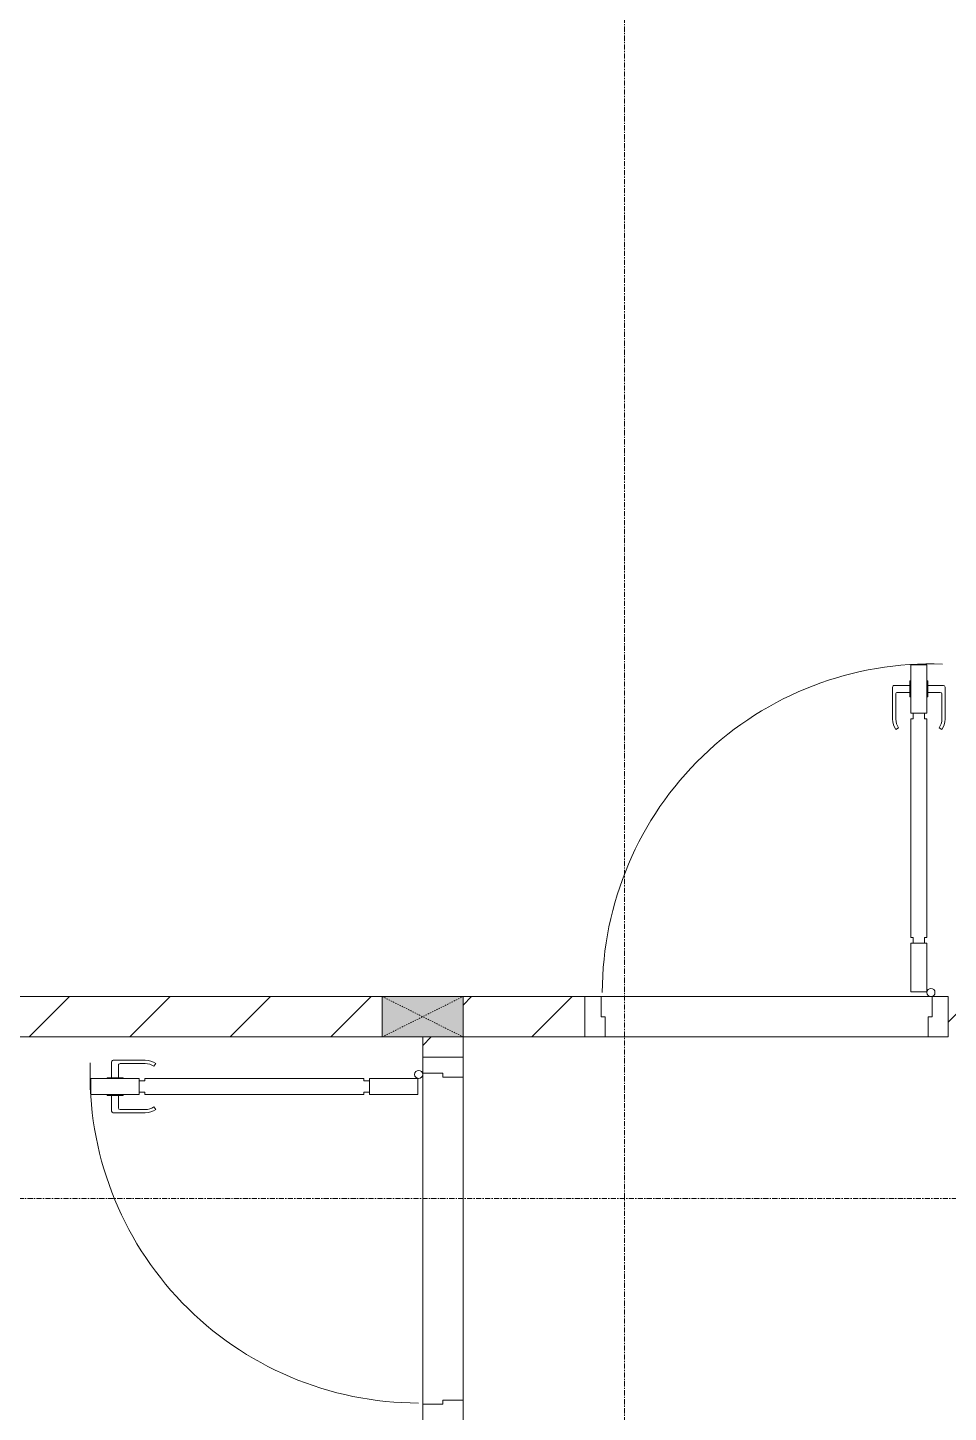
# Model space of a CAD drawing. Header units: millimetres. Extents: x 5359 to 218750, y -16347 to 109893.
# Drawn here: x 53474 to 55755, y 27907 to 31337 of the extents above; entities that cross this region are included whole.
import ezdxf

# ---------------------------------------------------------------- set-up
doc = ezdxf.new("R2010")
doc.units = ezdxf.units.MM
doc.linetypes.add('Dash', pattern=[6, 3, -3])
doc.linetypes.add('Grid Line', pattern=[22.225, 12.7, -3.175, 3.175, -3.175])
for name, color, linetype, lineweight in [('0-1', 7, 'Continuous', 5), ('A-DETL-GENF-1', 9, 'Continuous', 9), ('A-DOOR-1', 9, 'Continuous', 9), ('A-FLOR-1', 9, 'Continuous', 9), ('A-WALL-1', 53, 'Continuous', 18), ('A-WALL-2', 9, 'Continuous', 9), ('A-WALL-PATT-1', 10, 'Continuous', 9), ('S-COLS-2', 53, 'Continuous', 18), ('S-COLS-3', 9, 'Continuous', 9), ('S-COLS-HDLN-1', 9, 'Dash', 9), ('S-GRID-1', 1, 'Grid Line', 9)]:
    doc.layers.add(name, color=color, linetype=linetype, lineweight=lineweight)
pattern_1 = [(45, (0, 0), (-124.4508, 124.4508), [])]

# ---------------------------------------------------------------- blocks, each defined once
blk = doc.blocks.new('DOOR_CW_01 CANH MO-PANEL KINH - DIW_01-900x2200-CỬA GỖ VÂN LAMINATE-553375-TKCS_MB ĐỊNH VỊ CỔNG-HÀNG RÀO')
at = {"layer": 'A-DETL-GENF-1'}
for p, q in [((-397, -182), (-397, -62)), ((-397, -62), (-357, -62)), ((-357, -62), (-357, -182)), ((-357, -182), (-397, -182)), ((-397, -196), (-391, -196)), ((-397, -738), (-397, -196)), ((-391, -196), (-391, -182)), ((-391, -182), (-363, -182)), ((-363, -182), (-363, -196)), ((-357, -196), (-363, -196)), ((-357, -196), (-357, -738)), ((-433.9, -711.2), (-427.3, -715.8)), ((-320.1, -711.2), (-326.7, -715.8)), ((-442, -737), (-442, -816.5)), ((-434, -799.5), (-434, -737)), ((-397, -738), (-391, -738)), ((-357, -752), (-397, -752)), ((-397, -752), (-397, -872)), ((-391, -752), (-391, -738)), ((-363, -752), (-391, -752)), ((-357, -738), (-363, -738)), ((-363, -738), (-363, -752)), ((-357, -872), (-357, -752)), ((-320, -799.5), (-320, -737)), ((-312, -737), (-312, -816.5)), ((-399, -820.5), (-438, -820.5)), ((-399, -803.5), (-430, -803.5)), ((-399, -792.2), (-399, -831.8)), ((-397, -792.2), (-399, -792.2)), ((-397, -792.2), (-397, -831.8)), ((-357, -792.2), (-357, -831.8)), ((-357, -792.2), (-355, -792.2)), ((-355, -792.2), (-355, -831.8)), ((-355, -803.5), (-324, -803.5)), ((-355, -820.5), (-316, -820.5)), ((-399, -831.8), (-397, -831.8)), ((-355, -831.8), (-357, -831.8)), ((-397, -872), (-357, -872))]:
    blk.add_line(p, q, dxfattribs=at)
blk.add_circle((-407, -60), 10, dxfattribs=at)
for centre, radius, start, end in [((-407, -60), 814, 268, 0), ((-397, -737), 45, 145, 180), ((-397, -737), 37, 145, 180), ((-357, -737), 37, 0, 35), ((-357, -737), 45, 360, 35), ((-438, -816.5), 4, 180, 270), ((-430, -799.5), 4, 180, 270), ((-324, -799.5), 4, 270, 0), ((-316, -816.5), 4, 270, 0)]:
    blk.add_arc(centre, radius, start, end, dxfattribs=at)
at = {"layer": 'A-DOOR-1'}
for p, q in [((-450, -50), (-450, 50)), ((-450, 50), (-400, 50)), ((-400, 50), (-400, 0)), ((400, 0), (400, 50)), ((400, 50), (450, 50)), ((450, 50), (450, -50)), ((-410, 0), (-410, -50)), ((-400, 0), (-410, 0)), ((410, 0), (400, 0)), ((410, -50), (410, 0)), ((-410, -50), (-450, -50)), ((-407, -50), (-382, -50)), ((450, -50), (410, -50))]:
    blk.add_line(p, q, dxfattribs=at)
blk = doc.blocks.new('G1_SOF - BO TRU - 100x200-V25-TKCS_MB ĐỊNH VỊ CỔNG-HÀNG RÀO')
at = {"layer": 'S-COLS-3'}
blk.add_hatch(color=256, dxfattribs=at).paths.add_polyline_path([(50, -100), (50, 100), (-50, 100), (-50, -100)])
at = {"layer": 'S-COLS-2'}
for p, q in [((50, 100), (-50, 100)), ((-50, 100), (-50, -100)), ((50, -100), (50, 100)), ((-50, -100), (50, -100))]:
    blk.add_line(p, q, dxfattribs=at)
at = {"layer": 'S-COLS-HDLN-1'}
for p, q in [((50, 100), (-50, -100)), ((-50, 100), (50, -100))]:
    blk.add_line(p, q, dxfattribs=at)
blk = doc.blocks.new('DOOR_CW_01 CANH MO-PANEL KINH - DIG_01-900x2200-CỬA NHÔM KÍNH-400860-TKCS_MB ĐỊNH VỊ CỔNG-HÀNG RÀO')
at = {"layer": 'A-DETL-GENF-1'}
for p, q in [((-397, -182), (-397, -62)), ((-397, -62), (-357, -62)), ((-357, -62), (-357, -182)), ((-357, -182), (-397, -182)), ((-397, -196), (-391, -196)), ((-397, -738), (-397, -196)), ((-391, -196), (-391, -182)), ((-391, -182), (-363, -182)), ((-363, -182), (-363, -196)), ((-357, -196), (-363, -196)), ((-357, -196), (-357, -738)), ((-433.9, -711.2), (-427.3, -715.8)), ((-320.1, -711.2), (-326.7, -715.8)), ((-442, -737), (-442, -816.5)), ((-434, -799.5), (-434, -737)), ((-397, -738), (-391, -738)), ((-357, -752), (-397, -752)), ((-397, -752), (-397, -872)), ((-391, -752), (-391, -738)), ((-363, -752), (-391, -752)), ((-357, -738), (-363, -738)), ((-363, -738), (-363, -752)), ((-357, -872), (-357, -752)), ((-320, -799.5), (-320, -737)), ((-312, -737), (-312, -816.5)), ((-399, -820.5), (-438, -820.5)), ((-399, -803.5), (-430, -803.5)), ((-399, -792.2), (-399, -831.8)), ((-397, -792.2), (-399, -792.2)), ((-397, -792.2), (-397, -831.8)), ((-357, -792.2), (-357, -831.8)), ((-357, -792.2), (-355, -792.2)), ((-355, -792.2), (-355, -831.8)), ((-355, -803.5), (-324, -803.5)), ((-355, -820.5), (-316, -820.5)), ((-399, -831.8), (-397, -831.8)), ((-355, -831.8), (-357, -831.8)), ((-397, -872), (-357, -872))]:
    blk.add_line(p, q, dxfattribs=at)
blk.add_circle((-407, -60), 10, dxfattribs=at)
for centre, radius, start, end in [((-407, -60), 814, 268, 0), ((-397, -737), 45, 145, 180), ((-397, -737), 37, 145, 180), ((-357, -737), 37, 0, 35), ((-357, -737), 45, 360, 35), ((-438, -816.5), 4, 180, 270), ((-430, -799.5), 4, 180, 270), ((-324, -799.5), 4, 270, 0), ((-316, -816.5), 4, 270, 0)]:
    blk.add_arc(centre, radius, start, end, dxfattribs=at)
at = {"layer": 'A-DOOR-1'}
for p, q in [((-450, -50), (-450, 50)), ((-450, 50), (-400, 50)), ((-400, 50), (-400, 0)), ((400, 0), (400, 50)), ((400, 50), (450, 50)), ((450, 50), (450, -50)), ((-410, 0), (-410, -50)), ((-400, 0), (-410, 0)), ((410, 0), (400, 0)), ((410, -50), (410, 0)), ((-410, -50), (-450, -50)), ((-407, -50), (-382, -50)), ((450, -50), (410, -50))]:
    blk.add_line(p, q, dxfattribs=at)
blk = doc.blocks.new('NCV_TKTC_TANG 1_rvt-1-TKCS_MB ĐỊNH VỊ CỔNG-HÀNG RÀO')
at = {"layer": 'A-WALL-PATT-1'}
h = blk.add_hatch(dxfattribs=at)
h.set_pattern_fill('FP_2', color=256, style=0, pattern_type=2)
h.set_pattern_definition(pattern_1)
h.paths.add_polyline_path([(57652.6, 28836.9), (57652.6, 28936.9), (56854.2, 28936.9), (56854.2, 28836.9), (57407.4, 28836.9)])
h.paths.add_polyline_path([(54352.6, 28836.9), (54352.6, 28936.9), (52852.6, 28936.9), (52852.6, 28836.9), (53776.2, 28836.9)])
h.paths.add_polyline_path([(54552.6, 28836.9), (54854.6, 28836.9), (54854.6, 28936.9), (54552.6, 28936.9), (54552.6, 28861.8)])
h.paths.add_polyline_path([(55754.6, 28836.9), (56054.2, 28836.9), (56054.2, 28936.9), (55754.6, 28936.9), (55754.6, 28886.9)])
h = blk.add_hatch(dxfattribs=at)
h.set_pattern_fill('FP_2', color=256, style=0, pattern_type=2)
h.set_pattern_definition(pattern_1)
h.paths.add_polyline_path([(54552.6, 27836.9), (54552.6, 27886.9), (54452.6, 27886.9), (54452.6, 27836.9), (54502.6, 27836.9)])
h.paths.add_polyline_path([(54552.6, 28786.9), (54552.6, 28836.9), (54452.6, 28836.9), (54452.6, 28786.9), (54502.6, 28786.9)])
at = {"layer": 'A-FLOR-1'}
for p, q in [((54894.6, 28936.9), (55714.6, 28936.9)), ((55704.6, 28836.9), (54904.6, 28836.9)), ((54552.6, 28736.9), (54552.6, 27936.9))]:
    blk.add_line(p, q, dxfattribs=at)
at = {"layer": 'A-WALL-1'}
for p, q in [((54452.6, 28836.9), (54452.6, 28826.9)), ((54552.6, 28826.9), (54552.6, 28836.9))]:
    blk.add_line(p, q, dxfattribs=at)
at = {"layer": 'A-WALL-2'}
for p, q in [((54352.6, 28936.9), (52862.6, 28936.9)), ((54854.6, 28936.9), (54552.6, 28936.9)), ((54894.6, 28936.9), (55714.6, 28936.9)), ((52862.6, 28836.9), (54352.6, 28836.9)), ((54452.6, 28826.9), (54452.6, 28786.9)), ((54552.6, 28836.9), (54854.6, 28836.9)), ((54552.6, 28786.9), (54552.6, 28826.9)), ((55704.6, 28836.9), (54904.6, 28836.9)), ((54452.6, 27926.9), (54452.6, 28746.9)), ((54552.6, 28736.9), (54552.6, 27936.9))]:
    blk.add_line(p, q, dxfattribs=at)
at = {"layer": 'A-DOOR-1'}
for name, p, rotation in [('DOOR_CW_01 CANH MO-PANEL KINH - DIW_01-900x2200-CỬA GỖ VÂN LAMINATE-553375-TKCS_MB ĐỊNH VỊ CỔNG-HÀNG RÀO', (55304.6, 28886.9), 180), ('DOOR_CW_01 CANH MO-PANEL KINH - DIG_01-900x2200-CỬA NHÔM KÍNH-400860-TKCS_MB ĐỊNH VỊ CỔNG-HÀNG RÀO', (54502.6, 28336.9), 269.9999999999989)]:
    blk.add_blockref(name, p, dxfattribs=dict(at, rotation=rotation))
at = {"layer": 'S-COLS-3', "rotation": 89.99999999999945}
blk.add_blockref('G1_SOF - BO TRU - 100x200-V25-TKCS_MB ĐỊNH VỊ CỔNG-HÀNG RÀO', (54452.6, 28886.9), dxfattribs=at)

msp = doc.modelspace()

# ---------------------------------------------------------------- linework, layer by layer
at = {"layer": 'S-GRID-1'}
for p, q in [((54952.6, 13102.5), (54952.6, 80482.7)), ((135474.6, 28436.9), (24837.1, 28436.9))]:
    msp.add_line(p, q, dxfattribs=at)

# ---------------------------------------------------------------- block references
at = {"layer": '0-1'}
msp.add_blockref('NCV_TKTC_TANG 1_rvt-1-TKCS_MB ĐỊNH VỊ CỔNG-HÀNG RÀO', (0, 0), dxfattribs=at)

doc.saveas('drawing.dxf')
